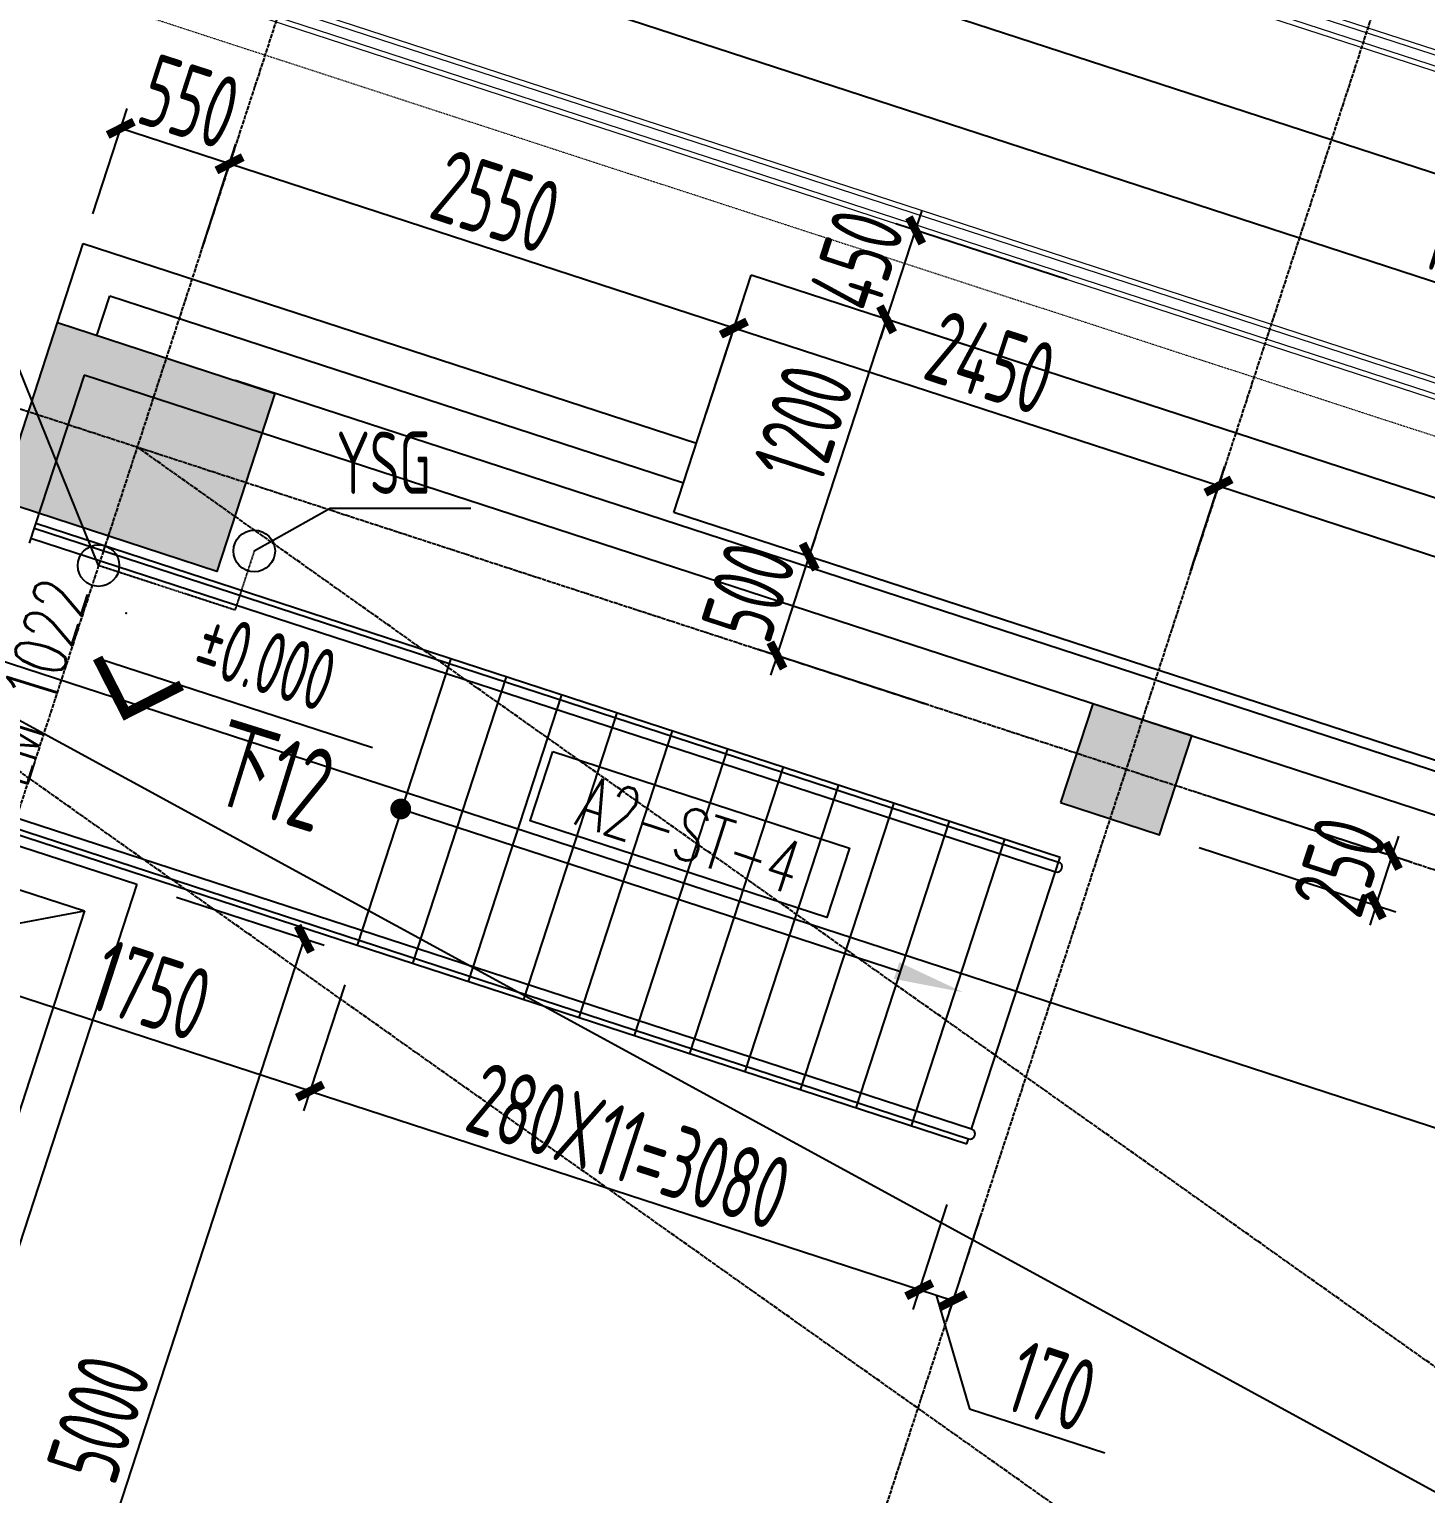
# Model space of a CAD drawing. Header units: millimetres. Extents: x 11639278 to 23698211, y -13072636 to -5537337.
# Drawn here: x 11845895 to 11852608, y -6322031 to -6314989 of the extents above; entities that cross this region are included whole.
import ezdxf
from ezdxf.enums import TextEntityAlignment as Align

# ---------------------------------------------------------------- set-up
doc = ezdxf.new("R2010")
doc.units = ezdxf.units.MM
doc.header["$LTSCALE"] = 10
for name, pattern in [('A2-RG-AXIS$0$CENTER', [2, 1.25, -0.25, 0.25, -0.25]), ('A2-RG-AXIS$0$DOTE', [2.42, 2, -0.2, 0.02, -0.2]), ('A2-RI-F1$0$DASHED', [0.75, 0.5, -0.25]), ('A2-RI-F1$0$HIDDEN', [0.375, 0.25, -0.125]), ('A2-RI-F1$0$Overhead 1_16_', [2.579687, 1.5875, -0.992188])]:
    doc.linetypes.add(name, pattern=pattern)
for name, color, linetype in [('A2-RB-F1$0$$34$A-DIMS-100', 1, 'Continuous'), ('A2-RB-F1$0$A-DIMS-100', 1, 'Continuous'), ('A2-RG-AXIS$0$A-DIMS-100', 1, 'Continuous'), ('A2-RG-AXIS$0$A-GRID', 1, 'A2-RG-AXIS$0$CENTER'), ('A2-RI-F1$0$$0$A-SYMB-NUMB-T', 4, 'Continuous'), ('A2-RI-F1$0$$0$AUDIT_D_120618114340-341', 1, 'Continuous'), ('A2-RI-F1$0$$4$A-SYMB', 4, 'Continuous'), ('A2-RI-F1$0$A-DOOR', 32, 'Continuous'), ('A2-RI-F1$0$A-ROOF-DRAN', 175, 'Continuous'), ('A2-RI-F1$0$A-SYMB', 4, 'Continuous'), ('A2-RI-F1$0$A-SYMB-AREA', 4, 'Continuous'), ('A2-RI-F1$0$A-SYMB-DOOR', 3, 'Continuous'), ('A2-RI-F1$0$A-SYMB-NAME', 4, 'Continuous'), ('A2-RI-F1$0$A-SYMB-VOID', 35, 'Continuous'), ('A2-RI-F1$0$A-WALL', 7, 'Continuous'), ('A2-RS-F1$0$A-HATH-GRAY', 8, 'Continuous'), ('A2-RS-F1$0$A-WALL-CONC', 6, 'Continuous'), ('A2-RS-F1$0$PUB_HATCH', 8, 'Continuous'), ('A2-RV-F1$0$A-SYMB-AREA', 4, 'Continuous'), ('A2-RV-F1$0$A-SYMB-NAME', 4, 'Continuous'), ('A2-RV-F1$0$AUDIT_D_120618114340-210', 80, 'Continuous'), ('A2-RV-F1$0$AUDIT_D_120618114340-341', 1, 'Continuous'), ('A2-RV-F1$0$AUDIT_D_120618114340-408', 50, 'Continuous')]:
    doc.layers.add(name, color=color, linetype=linetype)
doc.layers.add('A2-RI-F1$0$A-DETL-LLIN', color=3, linetype='Continuous', lineweight=5)
doc.layers.add('A2-RI-F1$0$A-FLOR-OVHD', color=8, linetype='A2-RI-F1$0$Overhead 1_16_', lineweight=5)
doc.styles.add('A2-RB-F1$0$$0$XD2008', font='hzs.shx', dxfattribs={"width": 0.7, "bigfont": 'hztxt.shx'})
doc.styles.add('A2-RB-F1$0$XD2008', font='hzs.shx', dxfattribs={"width": 0.7, "bigfont": 'hztxt.shx'})
doc.styles.add('A2-RG-AXIS$0$XD2008', font='hzs.shx', dxfattribs={"width": 0.7, "bigfont": 'hztxt.shx'})
doc.styles.add('A2-RI-F1$0$$0$ECADI-TXT', font='simplex.shx', dxfattribs={"bigfont": 'hztxt.shx'})
doc.styles.add('A2-RI-F1$0$ECADI', font='hzs.shx', dxfattribs={"width": 0.7, "bigfont": 'hztxt.shx'})
doc.styles.add('A2-RI-F1$0$ECADI-TXT', font='simplex.shx', dxfattribs={"bigfont": 'hztxt.shx'})
doc.styles.add('A2-RI-F1$0$XD2008', font='hzs.shx', dxfattribs={"width": 0.7, "bigfont": 'hztxt.shx'})
doc.styles.add('A2-RV-F1$0$ECADI', font='hzs.shx', dxfattribs={"width": 0.7, "bigfont": 'hztxt.shx'})
doc.dimstyles.new('A2-RB-F1$0$$0$XD100$0', dxfattribs={"dimscale": 100, "dimtxt": 3.5, "dimasz": 1, "dimexe": 1, "dimexo": 2, "dimgap": 0.5, "dimtad": 1, "dimdec": 0, "dimdsep": 46, "dimtxsty": 'A2-RB-F1$0$$0$XD2008', "dimblk1": 'A2-RB-F1$0$$20$_ArchTick', "dimblk2": 'A2-RB-F1$0$$20$_ArchTick', "dimsah": 1, "dimcen": 2.5, "dimclrt": 4, "dimaunit": 1, "dimadec": 0, "dimazin": 0, "dimtfac": 1, "dimtdec": 0, "dimtix": 1, "dimtmove": 2, "dimatfit": 3, "dimfxl": 0, "dimtolj": 1, "dimtzin": 0, "dimarcsym": 0})
doc.dimstyles.new('A2-RB-F1$0$XD100$0', dxfattribs={"dimscale": 100, "dimtxt": 3.5, "dimasz": 1, "dimexe": 1, "dimexo": 2, "dimgap": 0.5, "dimtad": 1, "dimdec": 0, "dimdsep": 46, "dimtxsty": 'A2-RB-F1$0$XD2008', "dimblk1": 'A2-RB-F1$0$_ArchTick', "dimblk2": 'A2-RB-F1$0$_ArchTick', "dimsah": 1, "dimcen": 2.5, "dimclrt": 4, "dimaunit": 1, "dimadec": 0, "dimazin": 0, "dimtfac": 1, "dimtdec": 0, "dimtix": 1, "dimtmove": 1, "dimatfit": 3, "dimfxl": 0, "dimtolj": 1, "dimtzin": 0, "dimarcsym": 0})
doc.dimstyles.new('A2-RG-AXIS$0$XD150', dxfattribs={"dimscale": 300, "dimtxt": 2.5, "dimasz": 1.5, "dimexe": 1, "dimexo": 2, "dimgap": 0.5, "dimtad": 1, "dimdec": 0, "dimdsep": 46, "dimtxsty": 'A2-RG-AXIS$0$XD2008', "dimcen": 2.5, "dimclrt": 4, "dimaunit": 1, "dimadec": 3, "dimazin": 0, "dimtfac": 1, "dimtdec": 0, "dimtmove": 2, "dimatfit": 3, "dimfxl": 0, "dimtolj": 1, "dimtzin": 0, "dimarcsym": 0})

# ---------------------------------------------------------------- blocks, each defined once
blk = doc.blocks.new('A2-RS-F1')
at = {"layer": 'A2-RS-F1$0$A-HATH-GRAY', "ltscale": 3}
h = blk.add_hatch(color=256, dxfattribs=at)
h.paths.add_polyline_path([(11844906.6, -6323395.9), (11843860.7, -6323055), (11843581.8, -6323910.6), (11844627.7, -6324251.5)], flags=17)
h.paths.add_polyline_path([(11860882.6, -6343275.4), (11862023.5, -6343647.3), (11861713.6, -6344598), (11860572.7, -6344226.1)])
h.paths.add_polyline_path([(11865221.2, -6329964.4), (11866362.1, -6330336.3), (11866052.2, -6331287.1), (11864911.3, -6330915.2)])
h.paths.add_polyline_path([(11863051.9, -6336620), (11864192.8, -6336991.9), (11863882.9, -6337942.6), (11862742, -6337570.7)])
edge = h.paths.add_edge_path()
edge.add_arc((11859128.8, -6350592.2), 550, 0, 360)
edge = h.paths.add_edge_path()
edge.add_arc((11856959.4, -6357247.7), 450, 0, 360)
edge = h.paths.add_edge_path()
edge.add_arc((11853166.7, -6357589.2), 450, 0, 360)
edge = h.paths.add_edge_path()
edge.add_arc((11867805.9, -6323970.6), 450, 0, 360)
h.paths.add_polyline_path([(11846030, -6316399.5), (11847075.8, -6316740.4), (11846796.9, -6317596.1), (11845751.1, -6317255.2)])
h.paths.add_polyline_path([(11843860.7, -6323054.9), (11844906.6, -6323395.8), (11844627.7, -6324251.5), (11843581.8, -6323910.6)])
h.paths.add_polyline_path([(11855493.2, -6327056.8), (11855968.6, -6327211.7), (11855813.7, -6327687.1), (11855338.3, -6327532.2)])
h.paths.add_polyline_path([(11855338.2, -6327532.2), (11855813.6, -6327687.2), (11855968.6, -6327211.8), (11855493.2, -6327056.8)])
h.paths.add_polyline_path([(11848985.4, -6347023), (11849460.8, -6347177.9), (11849305.8, -6347653.3), (11848830.5, -6347498.4)])
h.paths.add_polyline_path([(11848830.4, -6347498.4), (11849305.8, -6347653.4), (11849460.7, -6347178), (11848985.4, -6347023)])
h.paths.add_polyline_path([(11841691.5, -6329710.3), (11842737.3, -6330051.2), (11842458.4, -6330906.9), (11841412.5, -6330566)])
edge = h.paths.add_edge_path()
edge.add_arc((11835567, -6350274.8), 550, 0, 360)
h.paths.add_polyline_path([(11837074, -6343876.8), (11838119.8, -6344217.7), (11838398.7, -6343362), (11837352.9, -6343021.1)])
h.paths.add_polyline_path([(11839243.3, -6337221.4), (11840289.1, -6337562.3), (11840568, -6336706.6), (11839522.2, -6336365.7)])
h.paths.add_polyline_path([(11843581.8, -6323910.7), (11844627.7, -6324251.6), (11844906.6, -6323395.9), (11843860.7, -6323055)])
edge = h.paths.add_edge_path()
edge.add_arc((11839855.8, -6353250.4), 450, 0, 360)
edge = h.paths.add_edge_path()
edge.add_arc((11857822.8, -6320716.7), 450, 0, 360)
edge = h.paths.add_edge_path()
edge.add_arc((11856666.2, -6324264.9), 500, 0, 360)
h.paths.add_polyline_path([(11855338.3, -6327532.3), (11855813.7, -6327687.2), (11855968.6, -6327211.8), (11855493.2, -6327056.9)])
h.paths.add_polyline_path([(11848830.3, -6347498.4), (11849305.7, -6347653.3), (11849460.6, -6347177.9), (11848985.2, -6347023)])
edge = h.paths.add_edge_path()
edge.add_arc((11848133.1, -6350444.1), 500, 0, 360)
edge = h.paths.add_edge_path()
edge.add_arc((11846511.2, -6355419.9), 450, 0, 360)
edge = h.paths.add_edge_path()
edge.add_arc((11865992.2, -6360191.7), 450, 0, 360)
edge = h.paths.add_edge_path()
edge.add_arc((11868161.4, -6353536.3), 450, 0, 360)
edge = h.paths.add_edge_path()
edge.add_arc((11870330.7, -6346880.9), 450, 0, 360)
edge = h.paths.add_edge_path()
edge.add_arc((11872500, -6340225.5), 450, 0, 360)
edge = h.paths.add_edge_path()
edge.add_arc((11874669.3, -6333570.1), 450, 0, 360)
edge = h.paths.add_edge_path()
edge.add_arc((11876838.5, -6326914.7), 450, 0, 360)
at = {"layer": 'A2-RS-F1$0$PUB_HATCH'}
blk.add_hatch(color=256, dxfattribs=at).paths.add_polyline_path([(11851327.6, -6318862.5), (11851482.5, -6318387.1), (11851007.1, -6318232.2), (11850852.2, -6318707.6)])
at = {"layer": 'A2-RS-F1$0$A-WALL-CONC', "linetype": 'Continuous', "ltscale": 3}
blk.add_lwpolyline([(11846030, -6316399.5), (11847075.8, -6316740.4), (11846796.9, -6317596.1), (11845751.1, -6317255.2)], close=True, dxfattribs=at)
at = {"layer": 'A2-RS-F1$0$A-WALL-CONC'}
blk.add_lwpolyline([(11850852.2, -6318707.6), (11851327.6, -6318862.5), (11851482.5, -6318387.1), (11851007.2, -6318232.2)], close=True, dxfattribs=at)
blk = doc.blocks.new('A2-RI-F1$0$ECADI-TAG-HGHT（国标）')
at = {"color": 1}
blk.add_line((-2.121, 2.121), (11.768, 2.121), dxfattribs=at)
at = {"color": 1, "const_width": 0.5}
blk.add_lwpolyline([(-2.121, 2.121), (0, 0), (2.121, 2.121)], dxfattribs=at)
at = {"color": 1}
blk.add_point((-1.481, 4.6), dxfattribs=at)
at = {"style": 'A2-RI-F1$0$XD2008', "width": 0.7}
blk.add_attdef('FL', text='', height=3, dxfattribs=at).set_placement((-2.689, 2.967), align=Align.RIGHT)
for tag, p in [('F.F.L.', (2.284, 2.967)), ('T.O.S.', (2.284, -1.104))]:
    blk.add_attdef(tag, p, '', height=3, dxfattribs=at)
blk = doc.blocks.new('A2-RI-F1$0$door-1000')
for p, q in [((0.6493, 0.6471), (0.7083, 0.7059)), ((0.7083, 0.7059), (0.7083, 0.7059)), ((0.7083, 0.7059), (0.7672, 0.6469)), ((0.6787, 0.6175), (0.6493, 0.6471)), ((0.7082, 0.647), (0.6787, 0.6175)), ((0.7376, 0.6174), (0.7082, 0.647)), ((0.7672, 0.6469), (0.7376, 0.6174)), ((0.059, 0.0588), (0, 0)), ((0, 0), (0.0588, -0.059)), ((0, 0), (0, 0)), ((0.0589, -0.0001), (0.0884, 0.0293)), ((0.0884, 0.0293), (0.059, 0.0588)), ((0.0588, -0.059), (0.0883, -0.0296)), ((0.0883, -0.0296), (0.0589, -0.0001)), ((0.1179, -0.0002), (0.0883, -0.0296)), ((0.0883, -0.0296), (0.6766, -0.6199)), ((0.7061, -0.5905), (0.1179, -0.0002)), ((0.4506, -0.4431), (0.4756, -0.4182)), ((0.5051, -0.3888), (0.5301, -0.3639)), ((0.6183, -0.5024), (0.6432, -0.4775)), ((0.5638, -0.5566), (0.5888, -0.5318)), ((0.6766, -0.6199), (0.7061, -0.5905))]:
    blk.add_line(p, q)
at = {"lineweight": 13}
for p, q in [((0.6432, -0.4775), (0.5301, -0.3639)), ((0.5638, -0.5566), (0.4506, -0.4431))]:
    blk.add_line(p, q, dxfattribs=at)
blk.add_arc((0.1481, 0.0285), 0.8333, 312.03498, 44.97267, dxfattribs=at)
blk = doc.blocks.new('A2-RI-F1$0$ECADI-TAG-DOOR')
blk = doc.blocks.new('A2-RI-F1$0$$0$ECADI-TAG-CODE')
at = {"layer": 'A2-RI-F1$0$$0$A-SYMB-NUMB-T', "color": 1}
blk.add_lwpolyline([(0, 3.5), (15, 3.5), (15, 0), (0, 0)], close=True, dxfattribs=at)
at = {"layer": 'A2-RI-F1$0$$0$A-SYMB-NUMB-T', "style": 'A2-RI-F1$0$$0$ECADI-TXT', "width": 0.7}
blk.add_attdef('CODE', text='', height=2.5, dxfattribs=at).set_placement((7.5, 1.75), align=Align.MIDDLE_CENTER)
blk = doc.blocks.new('A2-RI-F1$0$5erhfh')
at = {"layer": 'A2-RI-F1$0$A-SYMB-AREA', "style": 'A2-RI-F1$0$ECADI', "width": 0.7}
blk.add_attdef('340M2', text='', height=2.5, dxfattribs=at).set_placement((0, 1.25), align=Align.MIDDLE_LEFT)
at = {"layer": 'A2-RI-F1$0$A-SYMB-NAME', "style": 'A2-RI-F1$0$ECADI', "width": 0.7}
blk.add_attdef('CHINESENAME', (-12.292, 3.087), '', height=4.5, dxfattribs=at)
blk = doc.blocks.new('A2-RI-F1$0$45yrthfgh')
at = {"layer": 'A2-RI-F1$0$A-ROOF-DRAN'}
for points in [[(11125.4, 34132.6), (10703, 35181.7), (10026.9, 35181.7)], [(11873.8, 34202.9), (12238.3, 34408.5), (12914.4, 34408.5)]]:
    blk.add_lwpolyline(points, dxfattribs=at)
at = {"layer": 'A2-RI-F1$0$A-ROOF-DRAN', "linetype": 'A2-RI-F1$0$DASHED', "ltscale": 0.3}
blk.add_lwpolyline([(11873.8, 34202.9), (11781.2, 33918.8), (11125.4, 34132.6)], dxfattribs=at)
at = {"layer": 'A2-RI-F1$0$A-ROOF-DRAN'}
for centre in [(11873.8, 34202.9), (11125.4, 34132.6)]:
    blk.add_circle(centre, 100, dxfattribs=at)
ref = blk.add_blockref('A2-RI-F1$0$5erhfh', (11590, 34168.6), dxfattribs=dict(at, xscale=-100, yscale=100, zscale=100))
ref.add_attrib('CHINESENAME', 'YSG', (12269.2, 34477.3), dxfattribs={"layer": 'A2-RI-F1$0$A-SYMB-NAME', "height": 300, "style": 'A2-RI-F1$0$ECADI', "width": 0.7})
blk = doc.blocks.new('A2-RI-F1')
at = {"layer": 'A2-RI-F1$0$$0$AUDIT_D_120618114340-341'}
blk.add_line((11846954.2, -6313824.8), (11859147.5, -6317799.2), dxfattribs=at)
at = {"layer": 'A2-RI-F1$0$A-DETL-LLIN'}
for p, q in [((11859505.2, -6317347.2), (11846892.9, -6313236.2)), ((11859489.7, -6317394.7), (11846877.4, -6313283.7)), ((11859322.8, -6317261.4), (11846995.7, -6313243.4)), ((11859291.8, -6317356.5), (11846964.7, -6313338.5)), ((11859024.8, -6318820.8), (11846412.5, -6314709.9)), ((11859040.3, -6318773.3), (11846428, -6314662.4)), ((11858857.9, -6318687.6), (11846530.9, -6314669.6)), ((11858826.9, -6318782.6), (11846499.9, -6314764.7))]:
    blk.add_line(p, q, dxfattribs=at)
at = {"layer": 'A2-RI-F1$0$A-FLOR-OVHD', "ltscale": 0.3}
blk.add_lwpolyline([(11832501.7, -6353064.2), (11845078.7, -6314477.5), (11879355.1, -6325647.5), (11871959.5, -6348337.9), (11872377.5, -6348345.6), (11867157.7, -6364360), (11832494.4, -6353061.8)], dxfattribs=at)
at = {"layer": 'A2-RI-F1$0$A-SYMB-VOID', "linetype": 'A2-RI-F1$0$HIDDEN', "ltscale": 500}
blk.add_lwpolyline([(11844241.1, -6323178.9), (11845625.6, -6319328.3), (11846159.5, -6319229)], dxfattribs=at)
at = {"layer": 'A2-RI-F1$0$A-WALL'}
for p, q in [((11846030, -6316399.5), (11846154, -6316019.2)), ((11846154, -6316019.2), (11849101.4, -6316979.9)), ((11848993, -6317312.7), (11849364.8, -6316171.8)), ((11856511.7, -6318501.2), (11849364.8, -6316171.8)), ((11846220.2, -6316461.5), (11846282.1, -6316271.4)), ((11846282.1, -6316271.4), (11849039.4, -6317170.1)), ((11846158.2, -6316651.7), (11845894.8, -6317459.9)), ((11854667.6, -6319425.3), (11846158.2, -6316651.7)), ((11854919.8, -6319297.1), (11846885.7, -6316678.4)), ((11856139.8, -6319642.1), (11848993, -6317312.7)), ((11845461, -6318790.9), (11846411.7, -6319100.8)), ((11845399, -6318981.1), (11846159.5, -6319229)), ((11846411.7, -6319100.8), (11843297.2, -6328656.1)), ((11846159.5, -6319229), (11843169, -6328403.9))]:
    blk.add_line(p, q, dxfattribs=at)
at = {"layer": 'Defpoints', "color": 3}
blk.add_line((11855964.6, -6323829.5), (11832002.1, -6310766.5), dxfattribs=at)
at = {"layer": 'Defpoints', "color": 3, "linetype": 'Continuous'}
blk.add_line((11886956.1, -6331453.7), (11833703.4, -6314096.4), dxfattribs=at)
blk.add_blockref('A2-RS-F1', (0, 0))
at = {"layer": 'A2-RI-F1$0$$4$A-SYMB', "xscale": 100.0000000099866, "yscale": 100.0000000099866, "zscale": 100.0000000099866, "rotation": 341.9467459260609}
blk.add_blockref('A2-RI-F1$0$$0$ECADI-TAG-CODE', (11848302.3, -6318795.1), dxfattribs=at).add_auto_attribs({'CODE': 'A2-ST-4'})
at = {"layer": 'A2-RI-F1$0$A-DOOR', "xscale": 1000.00000000134, "yscale": 1000.00000000134, "zscale": 1000.00000000134, "rotation": 207.0460334193857}
blk.add_blockref('A2-RI-F1$0$door-1000', (11845839.3, -6317441.9), dxfattribs=at)
at = {"layer": 'A2-RI-F1$0$A-SYMB', "xscale": 99.99999999967899, "yscale": 99.99999999967899, "zscale": 99.99999999967899, "rotation": 341.9467459266484}
blk.add_blockref('A2-RI-F1$0$ECADI-TAG-HGHT（国标）', (11846359.5, -6318280), dxfattribs=at).add_auto_attribs({'F.F.L.': '%%P0.000'})
at = {"layer": 'A2-RI-F1$0$A-SYMB-DOOR'}
ref = blk.add_blockref('A2-RI-F1$0$ECADI-TAG-DOOR', (11846732.7, -6318349.7), dxfattribs=dict(at, xscale=100.0000000033089, yscale=100.0000000033089, zscale=100.0000000033089, rotation=72.56013758785305))
ref.add_attrib('门窗主编号1', 'LM', dxfattribs={"height": 250, "rotation": 72.56014, "style": 'A2-RI-F1$0$ECADI-TXT', "width": 0.7}).set_placement((11845968.8, -6318350.8), align=Align.RIGHT)
ref.add_attrib('门窗主编号2', '1022', (11846002.5, -6318257.7, 333.3), dxfattribs={"height": 250, "rotation": 72.56014, "style": 'A2-RI-F1$0$ECADI-TXT', "width": 0.7})
at = {"layer": 'A2-RI-F1$0$A-WALL'}
blk.add_blockref('A2-RI-F1$0$45yrthfgh', (11835102.2, -6351700.9), dxfattribs=at)
blk = doc.blocks.new('A2-RG-AXIS$0$_ArchTick')
at = {"color": 0, "linetype": 'ByBlock', "const_width": 0.4}
blk.add_lwpolyline([(-0.5, -0.5), (0.5, 0.5)], dxfattribs=at)
blk = doc.blocks.new('*D792')
at = {"layer": 'A2-RG-AXIS$0$A-DIMS-100', "color": 0, "lineweight": -2, "ltscale": 3, "transparency": 16777216}
blk.add_arc((11865636.6, -6330625.9), 5954.3, 324.66558, 341.94704, dxfattribs=at)
at = {"layer": 'Defpoints', "color": 0, "ltscale": 3, "transparency": 16777216}
for p in [(11846413.5, -6316997.8), (11840967.2, -6322585.1), (11870815.2, -6333564.6), (11878927.9, -6334958.1), (11876238.4, -6338141.9)]:
    blk.add_point(p, dxfattribs=at)
at = {"layer": 'A2-RG-AXIS$0$A-DIMS-100', "color": 0, "lineweight": -2, "ltscale": 3, "transparency": 16777216, "xscale": 150, "yscale": 150, "zscale": 150}
for p, rotation in [((11871297.8, -6332471.1), 71.94704049334831), ((11870494.1, -6334069.5), 234.6655761921282)]:
    blk.add_blockref('A2-RG-AXIS$0$_ArchTick', p, dxfattribs=dict(at, rotation=rotation))
at = {"layer": 'A2-RG-AXIS$0$A-DIMS-100', "color": 4, "ltscale": 3, "transparency": 16777216, "insert": (11871378.1, -6333512.8), "char_height": 375, "attachment_point": 5, "rotation": 63.30631, "style": 'A2-RG-AXIS$0$XD2008'}
blk.add_mtext('\\A1;17°16\'53"', dxfattribs=at)
blk = doc.blocks.new('A2-RV-F1$0$5erhfh')
at = {"layer": 'A2-RV-F1$0$A-SYMB-AREA', "style": 'A2-RV-F1$0$ECADI', "width": 0.7}
blk.add_attdef('340M2', text='', height=2.5, dxfattribs=at).set_placement((0, 1.25), align=Align.MIDDLE_LEFT)
at = {"layer": 'A2-RV-F1$0$A-SYMB-NAME', "style": 'A2-RV-F1$0$ECADI', "width": 0.7}
blk.add_attdef('CHINESENAME', (-12.292, 3.087), '', height=4.5, dxfattribs=at)
blk = doc.blocks.new('A2-RV-F1')
at = {"layer": 'A2-RV-F1$0$AUDIT_D_120618114340-210', "extrusion": (-1.21251e-40, -6.16422e-41, -1)}
for p, q in [((11845918.1, -6317388.4), (11850843, -6318993.9)), ((11845902.6, -6317436), (11850827.5, -6319041.4)), ((11845484.2, -6318719.5), (11850409.1, -6320324.9)), ((11845499.7, -6318672), (11850424.6, -6320277.4))]:
    blk.add_line(p, q, dxfattribs=at)
at = {"layer": 'A2-RV-F1$0$AUDIT_D_120618114340-210'}
for centre in [(11850835.3, -6319017.6), (11850416.9, -6320301.2)]:
    blk.add_arc(centre, 25, 251.94474, 71.94474, dxfattribs=at)
at = {"layer": 'A2-RV-F1$0$AUDIT_D_120618114340-341', "extrusion": (1.21251e-40, 6.16422e-41, -1)}
blk.add_line((11850082, -6319521.6, 0), (11847680.4, -6318738.7), dxfattribs=at)
at = {"layer": 'A2-RV-F1$0$AUDIT_D_120618114340-341', "extrusion": (1.21251e-40, 6.16422e-41, -1), "const_width": 50}
blk.add_lwpolyline([(-11847704.2, -6318746.4, 1), (-11847656.6, -6318730.9, 1)], format="xyb", close=True, dxfattribs=at)
at = {"layer": 'A2-RV-F1$0$AUDIT_D_120618114340-341', "extrusion": (1.21251e-40, 6.16422e-41, -1)}
blk.add_solid([(-11850077.2, -6319475.7, 0), (-11850051.1, -6319555.7, 0), (-11850384.3, -6319620.1, 0)], dxfattribs=at)
at = {"layer": 'A2-RV-F1$0$AUDIT_D_120618114340-408'}
for p, q in [((11845925.8, -6317364.7), (11850850.8, -6318970.1)), ((11847473, -6319394.2), (11847922.4, -6318015.5)), ((11847739.2, -6319481), (11848188.6, -6318102.4)), ((11848005.5, -6319567.7), (11848454.9, -6318189.1)), ((11848271.7, -6319654.5), (11848721.1, -6318275.9)), ((11848537.9, -6319741.3), (11848987.3, -6318362.7)), ((11848804.1, -6319828.1), (11849253.5, -6318449.5)), ((11849070.3, -6319914.8), (11849519.7, -6318536.2)), ((11849336.5, -6320001.6), (11849785.9, -6318623)), ((11849602.7, -6320088.4), (11850052.1, -6318709.8)), ((11849868.9, -6320175.1), (11850318.3, -6318796.5)), ((11850135.1, -6320261.9), (11850584.6, -6318883.3)), ((11850424.6, -6320277.4), (11850850.8, -6318970.1)), ((11850401.4, -6320348.7), (11850409.1, -6320324.9))]:
    blk.add_line(p, q, dxfattribs=at)
at = {"layer": 'A2-RV-F1$0$AUDIT_D_120618114340-408', "extrusion": (-1.21251e-40, -6.16422e-41, -1)}
blk.add_line((11845476.5, -6318743.3), (11850401.4, -6320348.7), dxfattribs=at)
ref = blk.add_blockref('A2-RV-F1$0$5erhfh', (11847812.4, -6319349.2), dxfattribs=dict(xscale=99.99999999986333, yscale=99.99999999986333, zscale=99.99999999986333, rotation=342.7000000002872))
ref.add_attrib('CHINESENAME', '下12', (11846730.7, -6318688.9), dxfattribs={"layer": 'A2-RV-F1$0$A-SYMB-NAME', "height": 400, "rotation": 342.7, "style": 'A2-RV-F1$0$ECADI', "width": 0.7})
blk = doc.blocks.new('A2-RB-F1$0$_ArchTick')
at = {"color": 0, "linetype": 'ByBlock', "const_width": 0.4}
blk.add_lwpolyline([(-0.5, -0.5), (0.5, 0.5)], dxfattribs=at)
blk = doc.blocks.new('*D1464')
at = {"layer": 'A2-RB-F1$0$A-DIMS-100', "color": 0, "lineweight": -2, "transparency": 16777216}
for p, q in [((11846601.8, -6319162.8), (11847311.8, -6319394.2)), ((11847216.7, -6319363.2), (11845667.3, -6324117)), ((11845052.3, -6323916.6), (11845762.3, -6324148))]:
    blk.add_line(p, q, dxfattribs=at)
at = {"layer": 'Defpoints', "color": 0, "transparency": 16777216}
for p in [(11846411.7, -6319100.8), (11844862.2, -6323854.6), (11845667.3, -6324117)]:
    blk.add_point(p, dxfattribs=at)
at = {"layer": 'A2-RB-F1$0$A-DIMS-100', "color": 0, "lineweight": -2, "transparency": 16777216, "xscale": 100, "yscale": 100, "zscale": 100}
for p, rotation in [((11847216.7, -6319363.2), 71.94704049339924), ((11845667.3, -6324117), 251.9470404933992)]:
    blk.add_blockref('A2-RB-F1$0$_ArchTick', p, dxfattribs=dict(at, rotation=rotation))
at = {"layer": 'A2-RB-F1$0$A-DIMS-100', "color": 4, "transparency": 16777216, "insert": (11846228.1, -6321670.4), "char_height": 350, "attachment_point": 5, "rotation": 71.94704, "style": 'A2-RB-F1$0$XD2008'}
blk.add_mtext('\\A1;5000', dxfattribs=at)
blk = doc.blocks.new('A2-RB-F1$0$$20$_ArchTick')
at = {"color": 0, "linetype": 'ByBlock', "const_width": 0.4}
blk.add_lwpolyline([(-0.5, -0.5), (0.5, 0.5)], dxfattribs=at)
blk = doc.blocks.new('*D1094')
at = {"layer": 'A2-RB-F1$0$$34$A-DIMS-100', "color": 0, "lineweight": -2, "transparency": 16777216}
blk.add_arc((11853995.6, -6322370.9), 5110.4, 314.98435, 324.65918, dxfattribs=at)
at = {"layer": 'Defpoints', "color": 0, "transparency": 16777216}
for p in [(11846414.4, -6316995.1), (11856870.4, -6325247.3), (11857805.8, -6325776.6), (11858583, -6326960.9), (11876238.1, -6338143.4)]:
    blk.add_point(p, dxfattribs=at)
at = {"layer": 'A2-RB-F1$0$$34$A-DIMS-100', "color": 0, "lineweight": -2, "transparency": 16777216, "xscale": 100, "yscale": 100, "zscale": 100}
for p, rotation in [((11858164.2, -6325327), 54.65917628221432), ((11857608.2, -6325985.5), 224.984351834306)]:
    blk.add_blockref('A2-RB-F1$0$$20$_ArchTick', p, dxfattribs=dict(at, rotation=rotation))
at = {"layer": 'A2-RB-F1$0$$34$A-DIMS-100', "color": 4, "transparency": 16777216, "insert": (11857702.7, -6325501.3), "char_height": 350, "attachment_point": 5, "rotation": 49.82176, "style": 'A2-RB-F1$0$$0$XD2008'}
blk.add_mtext('\\A1;9°40\'29"', dxfattribs=at)
blk = doc.blocks.new('*D1331')
at = {"layer": 'A2-RB-F1$0$A-DIMS-100', "color": 0, "lineweight": -2, "transparency": 16777216}
for p, q in [((11846734.2, -6314449), (11846816, -6314198)), ((11858993.3, -6318272.3), (11846785, -6314293.1)), ((11858942.4, -6318428.3), (11859024.3, -6318177.2))]:
    blk.add_line(p, q, dxfattribs=at)
at = {"layer": 'Defpoints', "color": 0, "transparency": 16777216}
for p in [(11846785, -6314293.1), (11846672.2, -6314639.2), (11858880.5, -6318618.4)]:
    blk.add_point(p, dxfattribs=at)
at = {"layer": 'A2-RB-F1$0$A-DIMS-100', "color": 0, "lineweight": -2, "transparency": 16777216, "xscale": 100, "yscale": 100, "zscale": 100}
for p, rotation in [((11846785, -6314293.1), 161.9467479738338), ((11858993.3, -6318272.3), 341.9467479738337)]:
    blk.add_blockref('A2-RB-F1$0$_ArchTick', p, dxfattribs=dict(at, rotation=rotation))
at = {"layer": 'A2-RB-F1$0$A-DIMS-100', "color": 4, "transparency": 16777216, "insert": (11852958.9, -6316068.8), "char_height": 350, "attachment_point": 5, "rotation": 341.94675, "style": 'A2-RB-F1$0$XD2008'}
blk.add_mtext('\\A1;12840', dxfattribs=at)
blk = doc.blocks.new('*D1289')
at = {"layer": 'A2-RB-F1$0$A-DIMS-100', "color": 0, "lineweight": -2, "transparency": 16777216}
for p, q in [((11845747.3, -6319041.9), (11845549.7, -6319648)), ((11847244.4, -6320095.2), (11845580.7, -6319552.9)), ((11847411, -6319584.2), (11847213.4, -6320190.3))]:
    blk.add_line(p, q, dxfattribs=at)
at = {"layer": 'Defpoints', "color": 0, "transparency": 16777216}
for p in [(11845809.2, -6318851.8), (11847473, -6319394.1), (11845580.7, -6319552.9)]:
    blk.add_point(p, dxfattribs=at)
at = {"layer": 'A2-RB-F1$0$A-DIMS-100', "color": 0, "lineweight": -2, "transparency": 16777216, "xscale": 100, "yscale": 100, "zscale": 100}
for p, rotation in [((11845580.7, -6319552.9), 161.9461907658722), ((11847244.4, -6320095.2), 341.9461907658722)]:
    blk.add_blockref('A2-RB-F1$0$_ArchTick', p, dxfattribs=dict(at, rotation=rotation))
at = {"layer": 'A2-RB-F1$0$A-DIMS-100', "color": 4, "transparency": 16777216, "insert": (11846482.3, -6319610.2), "char_height": 350, "attachment_point": 5, "rotation": 341.94619, "style": 'A2-RB-F1$0$XD2008'}
blk.add_mtext('\\A1;1750', dxfattribs=at)
blk = doc.blocks.new('*D1290')
at = {"layer": 'A2-RB-F1$0$A-DIMS-100', "color": 0, "lineweight": -2, "transparency": 16777216}
for p, q in [((11851595.2, -6318686.6), (11852542, -6318995)), ((11852447, -6318964), (11852477.9, -6318868.9)), ((11851517.8, -6318924.4), (11852464.6, -6319232.7)), ((11852369.5, -6319201.7), (11852447, -6318964)), ((11852369.5, -6319201.7), (11852338.6, -6319296.8))]:
    blk.add_line(p, q, dxfattribs=at)
at = {"layer": 'Defpoints', "color": 0, "transparency": 16777216}
for p in [(11851405.1, -6318624.7), (11851327.6, -6318862.4), (11852447, -6318964)]:
    blk.add_point(p, dxfattribs=at)
at = {"layer": 'A2-RB-F1$0$A-DIMS-100', "color": 0, "lineweight": -2, "transparency": 16777216, "xscale": 100, "yscale": 100, "zscale": 100}
for p, rotation in [((11852447, -6318964), 251.9606818250725), ((11852369.5, -6319201.7), 71.96068182507254)]:
    blk.add_blockref('A2-RB-F1$0$_ArchTick', p, dxfattribs=dict(at, rotation=rotation))
at = {"layer": 'A2-RB-F1$0$A-DIMS-100', "color": 4, "transparency": 16777216, "insert": (11852194.3, -6319013.2), "char_height": 350, "attachment_point": 5, "rotation": 71.96068, "style": 'A2-RB-F1$0$XD2008'}
blk.add_mtext('\\A1;250', dxfattribs=at)
blk = doc.blocks.new('*D1295')
at = {"layer": 'A2-RB-F1$0$A-DIMS-100', "color": 0, "lineweight": -2, "transparency": 16777216}
for p, q in [((11847377.7, -6319686.4), (11847213.4, -6320190.3)), ((11847244.4, -6320095.2), (11850172.8, -6321049.9)), ((11850306.1, -6320641), (11850141.8, -6321144.9))]:
    blk.add_line(p, q, dxfattribs=at)
at = {"layer": 'Defpoints', "color": 0, "transparency": 16777216}
for p in [(11847439.7, -6319496.2), (11850368.1, -6320450.8), (11850172.8, -6321049.9)]:
    blk.add_point(p, dxfattribs=at)
at = {"layer": 'A2-RB-F1$0$A-DIMS-100', "color": 0, "lineweight": -2, "transparency": 16777216, "xscale": 100, "yscale": 100, "zscale": 100}
for p, rotation in [((11847244.4, -6320095.2), 161.9447362239171), ((11850172.8, -6321049.9), 341.944736223917)]:
    blk.add_blockref('A2-RB-F1$0$_ArchTick', p, dxfattribs=dict(at, rotation=rotation))
at = {"layer": 'A2-RB-F1$0$A-DIMS-100', "color": 4, "transparency": 16777216, "insert": (11848778.3, -6320358.6), "char_height": 350, "attachment_point": 5, "rotation": 341.94474, "style": 'A2-RB-F1$0$XD2008'}
blk.add_mtext('\\A1;280X11=3080', dxfattribs=at)
blk = doc.blocks.new('*D916')
at = {"layer": 'A2-RB-F1$0$A-DIMS-100', "color": 0, "lineweight": -2, "transparency": 16777216}
for p, q in [((11846200.4, -6315876.7), (11846365.4, -6315370.5)), ((11846857.4, -6315636.1), (11846334.4, -6315465.6)), ((11846723.4, -6316047.2), (11846888.4, -6315541))]:
    blk.add_line(p, q, dxfattribs=at)
at = {"layer": 'Defpoints', "color": 0, "transparency": 16777216}
for p in [(11846334.4, -6315465.6), (11846138.4, -6316066.9), (11846661.4, -6316237.3)]:
    blk.add_point(p, dxfattribs=at)
at = {"layer": 'A2-RB-F1$0$A-DIMS-100', "color": 0, "lineweight": -2, "transparency": 16777216, "xscale": 100, "yscale": 100, "zscale": 100}
for p, rotation in [((11846334.4, -6315465.6), 161.9473503680064), ((11846857.4, -6315636.1), 341.9473503680064)]:
    blk.add_blockref('A2-RB-F1$0$_ArchTick', p, dxfattribs=dict(at, rotation=rotation))
at = {"layer": 'A2-RB-F1$0$A-DIMS-100', "color": 4, "transparency": 16777216, "insert": (11846665.6, -6315336.9), "char_height": 350, "attachment_point": 5, "rotation": 341.94735, "style": 'A2-RB-F1$0$XD2008'}
blk.add_mtext('\\A1;550', dxfattribs=at)
blk = doc.blocks.new('*D919')
at = {"layer": 'A2-RB-F1$0$A-DIMS-100', "color": 0, "lineweight": -2, "transparency": 16777216}
for p, q in [((11850306.1, -6320641), (11850141.8, -6321144.9)), ((11850467.8, -6320693.7), (11850303.5, -6321197.6)), ((11850172.8, -6321049.8), (11850334.5, -6321102.5)), ((11850253.7, -6321076.2), (11850415, -6321622.5)), ((11850415, -6321622.5), (11851064.7, -6321834.3))]:
    blk.add_line(p, q, dxfattribs=at)
at = {"layer": 'Defpoints', "color": 0, "transparency": 16777216}
for p in [(11850368.1, -6320450.8), (11850529.8, -6320503.5), (11850334.5, -6321102.5)]:
    blk.add_point(p, dxfattribs=at)
at = {"layer": 'A2-RB-F1$0$A-DIMS-100', "color": 0, "lineweight": -2, "transparency": 16777216, "xscale": 100, "yscale": 100, "zscale": 100}
for p, rotation in [((11850172.8, -6321049.8), 161.9467563310537), ((11850334.5, -6321102.5), 341.9467563310537)]:
    blk.add_blockref('A2-RB-F1$0$_ArchTick', p, dxfattribs=dict(at, rotation=rotation))
at = {"layer": 'A2-RB-F1$0$A-DIMS-100', "color": 4, "transparency": 16777216, "insert": (11850809.5, -6321514.5), "char_height": 350, "attachment_point": 5, "rotation": 341.94676, "style": 'A2-RB-F1$0$XD2008'}
blk.add_mtext('\\A1;170', dxfattribs=at)
blk = doc.blocks.new('*D1043')
at = {"layer": 'A2-RB-F1$0$$34$A-DIMS-100', "color": 0, "lineweight": -2, "transparency": 16777216}
blk.add_arc((11860721.6, -6327141.4), 905.5, 144.66558, 191.94705, dxfattribs=at)
at = {"layer": 'Defpoints', "color": 0, "transparency": 16777216}
for p in [(11846413.5, -6316997.8), (11859818.1, -6327081.2), (11860599.5, -6327167.2), (11859549.7, -6327389.3), (11876238.4, -6338141.9)]:
    blk.add_point(p, dxfattribs=at)
at = {"layer": 'A2-RB-F1$0$$34$A-DIMS-100', "color": 0, "lineweight": -2, "transparency": 16777216, "xscale": 100, "yscale": 100, "zscale": 100}
for p, rotation in [((11859982.9, -6326617.7), 54.66557619212882), ((11859835.7, -6327328.8), 281.9470509252889)]:
    blk.add_blockref('A2-RB-F1$0$$20$_ArchTick', p, dxfattribs=dict(at, rotation=rotation))
at = {"layer": 'A2-RB-F1$0$$34$A-DIMS-100', "color": 4, "transparency": 16777216, "insert": (11859581.9, -6326796.5), "char_height": 350, "attachment_point": 5, "rotation": 73.16263, "style": 'A2-RB-F1$0$$0$XD2008'}
blk.add_mtext('\\A1;47°16\'53"', dxfattribs=at)
blk = doc.blocks.new('*D1064')
at = {"layer": 'A2-RB-F1$0$A-DIMS-100', "color": 0, "lineweight": -2, "transparency": 16777216}
for p, q in [((11851477.3, -6317596.5), (11851642.3, -6317090.3)), ((11851611.3, -6317185.4), (11856428.8, -6318755.6)), ((11856294.7, -6319166.8), (11856459.7, -6318660.6))]:
    blk.add_line(p, q, dxfattribs=at)
at = {"layer": 'Defpoints', "color": 0, "transparency": 16777216}
for p in [(11851415.3, -6317786.7), (11856428.8, -6318755.6), (11856232.8, -6319356.9)]:
    blk.add_point(p, dxfattribs=at)
at = {"layer": 'A2-RB-F1$0$A-DIMS-100', "color": 0, "lineweight": -2, "transparency": 16777216, "xscale": 100, "yscale": 100, "zscale": 100}
for p, rotation in [((11851611.3, -6317185.4), 161.9467563309524), ((11856428.8, -6318755.6), 341.9467563309525)]:
    blk.add_blockref('A2-RB-F1$0$_ArchTick', p, dxfattribs=dict(at, rotation=rotation))
at = {"layer": 'A2-RB-F1$0$A-DIMS-100', "color": 4, "transparency": 16777216, "insert": (11854089.7, -6317756.6), "char_height": 350, "attachment_point": 5, "rotation": 341.94676, "style": 'A2-RB-F1$0$XD2008'}
blk.add_mtext('\\A1;5067', dxfattribs=at)
blk = doc.blocks.new('*D1065')
at = {"layer": 'A2-RB-F1$0$A-DIMS-100', "color": 0, "lineweight": -2, "transparency": 16777216}
for p, q in [((11849147.9, -6316837.3), (11849312.9, -6316331.1)), ((11851611.3, -6317185.4), (11849281.9, -6316426.2)), ((11851477.3, -6317596.5), (11851642.3, -6317090.3))]:
    blk.add_line(p, q, dxfattribs=at)
at = {"layer": 'Defpoints', "color": 0, "transparency": 16777216}
for p in [(11849281.9, -6316426.2), (11849085.9, -6317027.4), (11851415.3, -6317786.7)]:
    blk.add_point(p, dxfattribs=at)
at = {"layer": 'A2-RB-F1$0$A-DIMS-100', "color": 0, "lineweight": -2, "transparency": 16777216, "xscale": 100, "yscale": 100, "zscale": 100}
for p, rotation in [((11849281.9, -6316426.2), 161.9467392152621), ((11851611.3, -6317185.4), 341.9467392152621)]:
    blk.add_blockref('A2-RB-F1$0$_ArchTick', p, dxfattribs=dict(at, rotation=rotation))
at = {"layer": 'A2-RB-F1$0$A-DIMS-100', "color": 4, "transparency": 16777216, "insert": (11850516.3, -6316591.9), "char_height": 350, "attachment_point": 5, "rotation": 341.94674, "style": 'A2-RB-F1$0$XD2008'}
blk.add_mtext('\\A1;2450', dxfattribs=at)
blk = doc.blocks.new('*D1066')
at = {"layer": 'A2-RB-F1$0$A-DIMS-100', "color": 0, "lineweight": -2, "transparency": 16777216}
for p, q in [((11846723.4, -6316047), (11846888.4, -6315540.8)), ((11849281.9, -6316426.1), (11846857.5, -6315635.9)), ((11849147.9, -6316837.3), (11849312.9, -6316331.1))]:
    blk.add_line(p, q, dxfattribs=at)
at = {"layer": 'Defpoints', "color": 0, "transparency": 16777216}
for p in [(11846857.5, -6315635.9), (11846661.5, -6316237.2), (11849085.9, -6317027.4)]:
    blk.add_point(p, dxfattribs=at)
at = {"layer": 'A2-RB-F1$0$A-DIMS-100', "color": 0, "lineweight": -2, "transparency": 16777216, "xscale": 100, "yscale": 100, "zscale": 100}
for p, rotation in [((11846857.5, -6315635.9), 161.9467392152582), ((11849281.9, -6316426.1), 341.9467392152582)]:
    blk.add_blockref('A2-RB-F1$0$_ArchTick', p, dxfattribs=dict(at, rotation=rotation))
at = {"layer": 'A2-RB-F1$0$A-DIMS-100', "color": 4, "transparency": 16777216, "insert": (11848139.4, -6315817.1), "char_height": 350, "attachment_point": 5, "rotation": 341.94674, "style": 'A2-RB-F1$0$XD2008'}
blk.add_mtext('\\A1;2550', dxfattribs=at)
blk = doc.blocks.new('*D1073')
at = {"layer": 'A2-RB-F1$0$A-DIMS-100', "color": 0, "lineweight": -2, "transparency": 16777216}
for p, q in [((11849644.2, -6317524.9), (11849675.2, -6317429.9)), ((11849489.2, -6318000.3), (11849644.2, -6317524.9)), ((11850371.4, -6317762), (11849549.1, -6317494)), ((11850216.4, -6318237.4), (11849394.1, -6317969.3)), ((11849489.2, -6318000.3), (11849458.2, -6318095.4))]:
    blk.add_line(p, q, dxfattribs=at)
at = {"layer": 'Defpoints', "color": 0, "transparency": 16777216}
for p in [(11849644.2, -6317524.9), (11850561.5, -6317824), (11850406.6, -6318299.3)]:
    blk.add_point(p, dxfattribs=at)
at = {"layer": 'A2-RB-F1$0$A-DIMS-100', "color": 0, "lineweight": -2, "transparency": 16777216, "xscale": 100, "yscale": 100, "zscale": 100}
for p, rotation in [((11849644.2, -6317524.9), 251.9470443906008), ((11849489.2, -6318000.3), 71.94704439060084)]:
    blk.add_blockref('A2-RB-F1$0$_ArchTick', p, dxfattribs=dict(at, rotation=rotation))
at = {"layer": 'A2-RB-F1$0$A-DIMS-100', "color": 4, "transparency": 16777216, "insert": (11849352.8, -6317692.9), "char_height": 350, "attachment_point": 5, "rotation": 71.94704, "style": 'A2-RB-F1$0$XD2008'}
blk.add_mtext('\\A1;500', dxfattribs=at)
blk = doc.blocks.new('*D1074')
at = {"layer": 'A2-RB-F1$0$A-DIMS-100', "color": 0, "lineweight": -2, "transparency": 16777216}
for p, q in [((11849644.2, -6317524.9), (11850016, -6316384)), ((11850743.3, -6316621.1), (11849921, -6316353)), ((11850371.4, -6317762), (11849549.1, -6317494))]:
    blk.add_line(p, q, dxfattribs=at)
at = {"layer": 'Defpoints', "color": 0, "transparency": 16777216}
for p in [(11850016, -6316384), (11850933.4, -6316683), (11850561.5, -6317824)]:
    blk.add_point(p, dxfattribs=at)
at = {"layer": 'A2-RB-F1$0$A-DIMS-100', "color": 0, "lineweight": -2, "transparency": 16777216, "xscale": 100, "yscale": 100, "zscale": 100}
for p, rotation in [((11850016, -6316384), 71.94704439061147), ((11849644.2, -6317524.9), 251.9470443906115)]:
    blk.add_blockref('A2-RB-F1$0$_ArchTick', p, dxfattribs=dict(at, rotation=rotation))
at = {"layer": 'A2-RB-F1$0$A-DIMS-100', "color": 4, "transparency": 16777216, "insert": (11849616.2, -6316884.8), "char_height": 350, "attachment_point": 5, "rotation": 71.94704, "style": 'A2-RB-F1$0$XD2008'}
blk.add_mtext('\\A1;1200', dxfattribs=at)
blk = doc.blocks.new('*D1075')
at = {"layer": 'A2-RB-F1$0$A-DIMS-100', "color": 0, "lineweight": -2, "transparency": 16777216}
for p, q in [((11850155.5, -6315956.2), (11850186.5, -6315861.1)), ((11850016, -6316384), (11850155.5, -6315956.2)), ((11850882.7, -6316193.2), (11850060.4, -6315925.2)), ((11850743.3, -6316621.1), (11849921, -6316353)), ((11850016, -6316384), (11849985, -6316479.1))]:
    blk.add_line(p, q, dxfattribs=at)
at = {"layer": 'Defpoints', "color": 0, "transparency": 16777216}
for p in [(11850155.5, -6315956.2), (11851072.9, -6316255.2), (11850933.4, -6316683)]:
    blk.add_point(p, dxfattribs=at)
at = {"layer": 'A2-RB-F1$0$A-DIMS-100', "color": 0, "lineweight": -2, "transparency": 16777216, "xscale": 100, "yscale": 100, "zscale": 100}
for p, rotation in [((11850155.5, -6315956.2), 251.9470443910853), ((11850016, -6316384), 71.94704439108531)]:
    blk.add_blockref('A2-RB-F1$0$_ArchTick', p, dxfattribs=dict(at, rotation=rotation))
at = {"layer": 'A2-RB-F1$0$A-DIMS-100', "color": 4, "transparency": 16777216, "insert": (11849871.8, -6316100.4), "char_height": 350, "attachment_point": 5, "rotation": 71.94704, "style": 'A2-RB-F1$0$XD2008'}
blk.add_mtext('\\A1;450', dxfattribs=at)
blk = doc.blocks.new('A2-RG-AXIS')
at = {"layer": 'A2-RG-AXIS$0$A-GRID', "linetype": 'A2-RG-AXIS$0$DOTE'}
for p, q in [((11847953.1, -6312274.5), (11834792.3, -6352651.7)), ((11852707, -6313824), (11839546.1, -6354201.2)), ((11843136.5, -6315929.7), (11881097.2, -6328302.7)), ((11876238.4, -6338141.9), (11846413.5, -6316997.8)), ((11875313.6, -6339447.6), (11845488.2, -6318303.1))]:
    blk.add_line(p, q, dxfattribs=at)
at = {"layer": 'A2-RG-AXIS$0$A-DIMS-100', "ltscale": 3}
dim = blk.add_angular_dim_2l(base=(11870815.1772, -6333564.6066), line1=((11840967.2378, -6322585.1126), (11878927.9289, -6334958.0925)), line2=((11876238.3543, -6338141.9015), (11846413.5362, -6316997.8396)), dimstyle='A2-RG-AXIS$0$XD150', override={"dimscale": 150, "dimasz": 1, "dimblk": 'A2-RG-AXIS$0$_ArchTick', "dimadec": 4}, dxfattribs=at)
dim.commit()
dim.dimension.update_dxf_attribs({"geometry": '*D792', "text_midpoint": (11871378.0799, -6333512.755)})
blk = doc.blocks.new('A2-RB-F1')
at = {"layer": 'A2-RB-F1$0$$34$A-DIMS-100'}
dim = blk.add_angular_dim_2l(base=(11859818.0904, -6327081.1694), line1=((11859549.7085, -6327389.3411), (11860599.5324, -6327167.208)), line2=((11876238.3543, -6338141.9015), (11846413.5362, -6316997.8396)), dimstyle='A2-RB-F1$0$$0$XD100$0', override={"dimadec": 4}, dxfattribs=at)
dim.commit()
dim.dimension.update_dxf_attribs({"geometry": '*D1043', "text_midpoint": (11859581.9068, -6326796.5), "dimtype": 130})
dim = blk.add_angular_dim_2l(base=(11857805.7924, -6325776.5515), line1=((11856870.4171, -6325247.3472), (11858582.9851, -6326960.8509)), line2=((11846414.4359, -6316995.0793), (11876238.1344, -6338143.3535)), dimstyle='A2-RB-F1$0$$0$XD100$0', override={"dimadec": 4}, dxfattribs=at)
dim.commit()
dim.dimension.update_dxf_attribs({"geometry": '*D1094', "text_midpoint": (11857702.7372, -6325501.3186)})
at = {"layer": 'A2-RB-F1$0$A-DIMS-100'}
for p1, p2, distance, picture, middle in [((11858880.5, -6318618.4), (11846672.2, -6314639.2), -364, '*D1331', (11852958.9, -6316068.8)), ((11849085.9, -6317027.4), (11846661.5, -6316237.2), -632.4, '*D1066', (11848139.4, -6315817.1)), ((11850933.4, -6316683), (11851072.9, -6316255.2), 964.9, '*D1075', (11849871.8, -6316100.4)), ((11851415.3, -6317786.7), (11849085.9, -6317027.4), -632.4, '*D1065', (11850516.3, -6316591.9)), ((11850561.5, -6317824), (11850933.4, -6316683), 964.9, '*D1074', (11849616.2, -6316884.8)), ((11851415.3, -6317786.7), (11856232.8, -6319356.9), 632.4, '*D1064', (11854089.7, -6317756.6)), ((11850406.6, -6318299.3), (11850561.5, -6317824), 964.9, '*D1073', (11849352.8, -6317692.9)), ((11851327.6, -6318862.4), (11851405.1, -6318624.7), -1095.8, '*D1290', (11852194.3, -6319013.2)), ((11847473, -6319394.1), (11845809.2, -6318851.8), 737.4, '*D1289', (11846482.3, -6319610.2)), ((11846411.7, -6319100.8), (11844862.2, -6323854.6), 846.8, '*D1464', (11846228.1, -6321670.4))]:
    dim = blk.add_aligned_dim(p1=p1, p2=p2, distance=distance, dimstyle='A2-RB-F1$0$XD100$0', dxfattribs=at)
    dim.commit()
    dim.dimension.update_dxf_attribs({"geometry": picture, "text_midpoint": middle})
for base, p1, p2, angle, picture, middle in [((11846334.4, -6315465.6), (11846661.4, -6316237.3), (11846138.4, -6316066.9), 161.94735, '*D916', (11846595.9, -6315550.8)), ((11850334.5, -6321102.5), (11850368.1, -6320450.8), (11850529.8, -6320503.5), 341.94676, '*D919', (11850462.5, -6321638))]:
    dim = blk.add_linear_dim(base=base, p1=p1, p2=p2, angle=angle, dimstyle='A2-RB-F1$0$XD100$0', dxfattribs=at)
    dim.commit()
    dim.dimension.update_dxf_attribs({"geometry": picture, "text_midpoint": middle, "dimtype": 129})
dim = blk.add_aligned_dim(p1=(11847439.7, -6319496.2), p2=(11850368.1, -6320450.8), distance=-630.1, text='280X11=3080', dimstyle='A2-RB-F1$0$XD100$0', dxfattribs=at)
dim.commit()
dim.dimension.update_dxf_attribs({"geometry": '*D1295', "text_midpoint": (11848778.3, -6320358.6)})

msp = doc.modelspace()

# ---------------------------------------------------------------- block references
for name in ['A2-RI-F1', 'A2-RB-F1', 'A2-RG-AXIS', 'A2-RV-F1']:
    msp.add_blockref(name, (0, 0))

doc.saveas('drawing.dxf')
